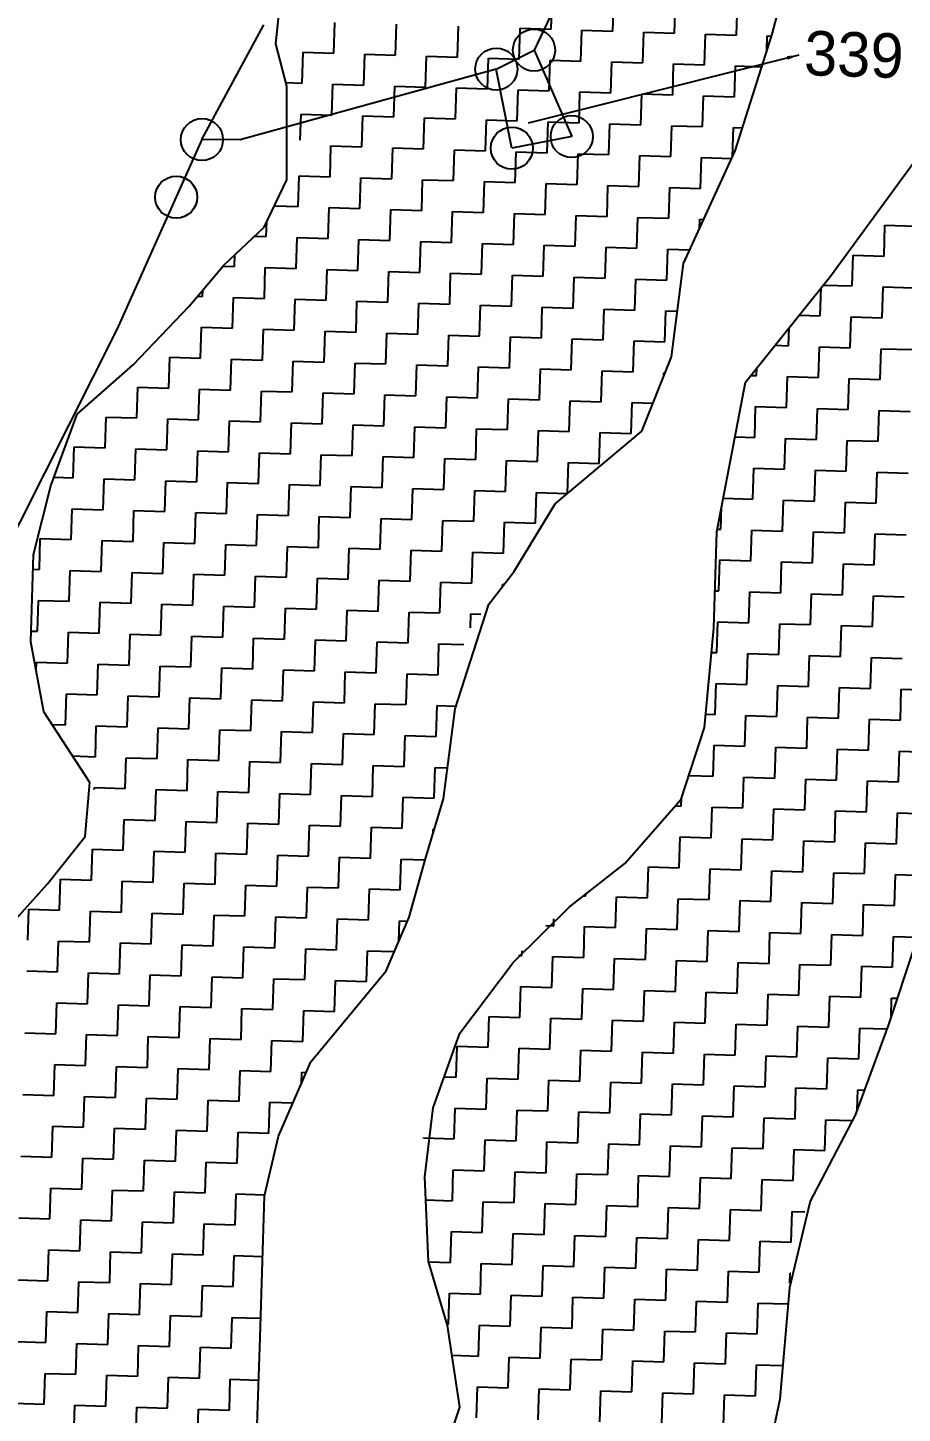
# Model space of a CAD drawing. Header units: metres. Extents: x 289133 to 292218, y 2093453 to 2100632.
# Drawn here: x 290253.3 to 290440.6, y 2095030.7 to 2095327.5 of the extents above; entities that cross this region are included whole.
import ezdxf
from ezdxf.enums import TextEntityAlignment as Align

# ---------------------------------------------------------------- set-up
doc = ezdxf.new("R2010")
doc.units = ezdxf.units.M
doc.header["$MEASUREMENT"] = 0
for name, color, linetype in [('POLY_HATCH', 12, 'Continuous'), ('POLY_PARCEL', 6, 'Continuous'), ('TEXT_PARCEL', 7, 'Continuous')]:
    doc.layers.add(name, color=color, linetype=linetype)
doc.styles.get("Standard").update_dxf_attribs({"font": 'simplex.shx'})
doc.styles.add('TEXT_MAP', font='', dxfattribs={"height": 1.8})
doc.styles.get('TEXT_MAP').set_extended_font_data('Kruti Dev 050')
doc.dimstyles.get("Standard").update_dxf_attribs({"dimtxt": 0.18, "dimasz": 0.18, "dimexe": 0.18, "dimexo": 0.0625, "dimgap": 0.09, "dimtad": 0, "dimtih": 1, "dimtoh": 1, "dimdec": 4, "dimzin": 0, "dimdsep": 46, "dimtxsty": 'Standard', "dimcen": 0.09, "dimadec": 0, "dimazin": 0, "dimtfac": 1, "dimtdec": 4, "dimtofl": 0, "dimtmove": 0, "dimatfit": 3, "dimfxl": 1, "dimtolj": 1, "dimtzin": 0, "dimarcsym": 0})

msp = doc.modelspace()

# ---------------------------------------------------------------- linework, layer by layer
for centre in [(290361.7, 2095322.68), (290353.63, 2095318.61), (290290.58, 2095303.51), (290356.95, 2095301.66), (290369.78, 2095304.15), (290285.07, 2095291.17)]:
    msp.add_circle(centre, 4.51)
at = {"layer": 'POLY_HATCH'}
for p, q in [((290412.69, 2095326.06), (290418.56, 2095348.48)), ((290306.43, 2095324.04), (290308.27, 2095341.42)), ((290308.73, 2095314.93), (290306.43, 2095324.04)), ((290404.8, 2095301.13), (290412.69, 2095326.06)), ((290308.75, 2095294.91), (290308.73, 2095314.93)), ((290425.17, 2095274.24), (290451.5, 2095310.23)), ((290393.7, 2095276.93), (290404.8, 2095301.13)), ((290303.9, 2095284.73), (290308.75, 2095294.91)), ((290295.25, 2095276.61), (290303.9, 2095284.73)), ((290287.87, 2095267.8), (290295.25, 2095276.61)), ((290391.14, 2095257), (290393.7, 2095276.93)), ((290407.01, 2095251.57), (290425.17, 2095274.24)), ((290275.84, 2095255.26), (290287.87, 2095267.8)), ((290384.82, 2095241.05), (290391.14, 2095257)), ((290263.88, 2095244.66), (290275.84, 2095255.26)), ((290400.84, 2095219.47), (290407.01, 2095251.57)), ((290258.23, 2095229.34), (290263.88, 2095244.66)), ((290378.19, 2095235.45), (290384.82, 2095241.05)), ((290366.24, 2095225.49), (290378.19, 2095235.45)), ((290254.54, 2095214.6), (290258.23, 2095229.34)), ((290357.39, 2095210.91), (290366.24, 2095225.49)), ((290400.19, 2095198.83), (290400.84, 2095219.47)), ((290253.95, 2095195.89), (290254.54, 2095214.6)), ((290352, 2095203.98), (290357.39, 2095210.91)), ((290344.84, 2095181.6), (290352, 2095203.98)), ((290398.23, 2095177.58), (290400.19, 2095198.83)), ((290256.71, 2095180.95), (290253.95, 2095195.89)), ((290342.29, 2095162.31), (290344.84, 2095181.6)), ((290266.57, 2095165.79), (290256.71, 2095180.95)), ((290393.22, 2095162.23), (290398.23, 2095177.58)), ((290265.56, 2095154.19), (290266.57, 2095165.79)), ((290338.56, 2095149.75), (290342.29, 2095162.31)), ((290381.16, 2095148.41), (290393.22, 2095162.23)), ((290257.49, 2095144.11), (290265.56, 2095154.19)), ((290334.93, 2095136.95), (290338.56, 2095149.75)), ((290369.24, 2095139.09), (290381.16, 2095148.41)), ((290243.43, 2095128.41), (290257.49, 2095144.11)), ((290330.05, 2095125.47), (290334.93, 2095136.95)), ((290357.23, 2095127.2), (290369.24, 2095139.09)), ((290443.27, 2095130.95), (290437.56, 2095113.7)), ((290313.93, 2095105.96), (290330.05, 2095125.47)), ((290345.78, 2095112.06), (290357.23, 2095127.2)), ((290437.56, 2095113.7), (290430.5, 2095094.54)), ((290340.11, 2095096.1), (290345.78, 2095112.06)), ((290306.97, 2095090.04), (290313.93, 2095105.96)), ((290338.35, 2095081.3), (290340.11, 2095096.1)), ((290430.5, 2095094.54), (290420.87, 2095076.12)), ((290303.98, 2095077.21), (290306.97, 2095090.04)), ((290339.07, 2095063.19), (290338.35, 2095081.3)), ((290303.03, 2095046.89), (290303.98, 2095077.21)), ((290420.87, 2095076.12), (290416.41, 2095057.53)), ((290343.16, 2095049.5), (290339.07, 2095063.19)), ((290416.41, 2095057.53), (290414.37, 2095033.7)), ((290345.84, 2095031.98), (290343.16, 2095049.5)), ((290302.44, 2095028.18), (290303.03, 2095046.89)), ((290414.37, 2095033.7), (290411.34, 2095019.59)), ((290340.86, 2095017.29), (290345.84, 2095031.98))]:
    msp.add_line(p, q, dxfattribs=at)
at = {"layer": 'POLY_HATCH', "linetype": 'Continuous'}
for p, q in [((290365.35, 2095327.16), (290365.56, 2095333.78)), ((290378.59, 2095326.75), (290378.79, 2095333.36)), ((290391.82, 2095326.33), (290392.02, 2095332.94)), ((290405.05, 2095325.91), (290405.25, 2095332.53)), ((290318.84, 2095322), (290319.05, 2095328.62)), ((290332.07, 2095321.59), (290332.28, 2095328.2)), ((290345.3, 2095321.17), (290345.51, 2095327.79)), ((290358.53, 2095320.75), (290358.74, 2095327.37)), ((290358.74, 2095327.37), (290365.35, 2095327.16)), ((290371.76, 2095320.34), (290371.97, 2095326.95)), ((290371.97, 2095326.95), (290378.59, 2095326.75)), ((290384.99, 2095319.92), (290385.2, 2095326.54)), ((290385.2, 2095326.54), (290391.82, 2095326.33)), ((290398.22, 2095319.51), (290398.43, 2095326.12)), ((290398.43, 2095326.12), (290405.05, 2095325.91)), ((290411.56, 2095322.49), (290411.66, 2095325.7)), ((290411.66, 2095325.7), (290412.57, 2095325.68)), ((290312.02, 2095315.6), (290312.23, 2095322.21)), ((290312.23, 2095322.21), (290318.84, 2095322)), ((290325.25, 2095315.18), (290325.46, 2095321.8)), ((290325.46, 2095321.8), (290332.07, 2095321.59)), ((290338.48, 2095314.76), (290338.69, 2095321.38)), ((290338.69, 2095321.38), (290345.3, 2095321.17)), ((290351.71, 2095314.35), (290351.92, 2095320.96)), ((290351.92, 2095320.96), (290358.53, 2095320.75)), ((290364.94, 2095313.93), (290365.15, 2095320.55)), ((290365.15, 2095320.55), (290371.76, 2095320.34)), ((290378.17, 2095313.52), (290378.38, 2095320.13)), ((290378.38, 2095320.13), (290384.99, 2095319.92)), ((290391.4, 2095313.1), (290391.61, 2095319.71)), ((290391.61, 2095319.71), (290398.22, 2095319.51)), ((290404.63, 2095312.68), (290404.84, 2095319.3)), ((290404.84, 2095319.3), (290410.49, 2095319.12)), ((290308.53, 2095315.71), (290312.02, 2095315.6)), ((290318.42, 2095308.77), (290318.63, 2095315.39)), ((290318.63, 2095315.39), (290325.25, 2095315.18)), ((290331.65, 2095308.36), (290331.86, 2095314.97)), ((290331.86, 2095314.97), (290338.48, 2095314.76)), ((290344.89, 2095307.94), (290345.09, 2095314.56)), ((290345.09, 2095314.56), (290351.71, 2095314.35)), ((290358.12, 2095307.52), (290358.32, 2095314.14)), ((290358.32, 2095314.14), (290364.94, 2095313.93)), ((290371.35, 2095307.11), (290371.55, 2095313.72)), ((290371.55, 2095313.72), (290378.17, 2095313.52)), ((290384.58, 2095306.69), (290384.78, 2095313.31)), ((290384.78, 2095313.31), (290391.4, 2095313.1)), ((290397.81, 2095306.28), (290398.01, 2095312.89)), ((290398.01, 2095312.89), (290404.63, 2095312.68)), ((290311.63, 2095303.41), (290311.81, 2095308.98)), ((290311.81, 2095308.98), (290318.42, 2095308.77)), ((290324.83, 2095301.95), (290325.04, 2095308.57)), ((290325.04, 2095308.57), (290331.65, 2095308.36)), ((290338.06, 2095301.53), (290338.27, 2095308.15)), ((290338.27, 2095308.15), (290344.89, 2095307.94)), ((290351.29, 2095301.12), (290351.5, 2095307.73)), ((290351.5, 2095307.73), (290358.12, 2095307.52)), ((290364.52, 2095300.7), (290364.73, 2095307.32)), ((290364.73, 2095307.32), (290371.35, 2095307.11)), ((290377.75, 2095300.28), (290377.96, 2095306.9)), ((290377.96, 2095306.9), (290384.58, 2095306.69)), ((290390.98, 2095299.87), (290391.19, 2095306.48)), ((290391.19, 2095306.48), (290397.81, 2095306.28)), ((290404.23, 2095299.87), (290404.42, 2095306.07)), ((290404.42, 2095306.07), (290406.34, 2095306.01)), ((290318.01, 2095295.54), (290318.22, 2095302.16)), ((290318.22, 2095302.16), (290324.83, 2095301.95)), ((290331.24, 2095295.13), (290331.45, 2095301.74)), ((290331.45, 2095301.74), (290338.06, 2095301.53)), ((290344.47, 2095294.71), (290344.68, 2095301.33)), ((290344.68, 2095301.33), (290351.29, 2095301.12)), ((290357.7, 2095294.29), (290357.91, 2095300.91)), ((290357.91, 2095300.91), (290364.52, 2095300.7)), ((290370.93, 2095293.88), (290371.14, 2095300.49)), ((290371.14, 2095300.49), (290377.75, 2095300.28)), ((290384.16, 2095293.46), (290384.37, 2095300.08)), ((290384.37, 2095300.08), (290390.98, 2095299.87)), ((290397.39, 2095293.05), (290397.6, 2095299.66)), ((290397.6, 2095299.66), (290404.04, 2095299.46)), ((290311.18, 2095289.14), (290311.39, 2095295.75)), ((290311.39, 2095295.75), (290318.01, 2095295.54)), ((290324.42, 2095288.72), (290324.62, 2095295.33)), ((290324.62, 2095295.33), (290331.24, 2095295.13)), ((290337.65, 2095288.3), (290337.85, 2095294.92)), ((290337.85, 2095294.92), (290344.47, 2095294.71)), ((290350.88, 2095287.89), (290351.08, 2095294.5)), ((290351.08, 2095294.5), (290357.7, 2095294.29)), ((290364.11, 2095287.47), (290364.31, 2095294.09)), ((290364.31, 2095294.09), (290370.93, 2095293.88)), ((290377.34, 2095287.05), (290377.54, 2095293.67)), ((290377.54, 2095293.67), (290384.16, 2095293.46)), ((290390.57, 2095286.64), (290390.77, 2095293.25)), ((290390.77, 2095293.25), (290397.39, 2095293.05)), ((290306.08, 2095289.3), (290311.18, 2095289.14)), ((290317.59, 2095282.31), (290317.8, 2095288.93)), ((290317.8, 2095288.93), (290324.42, 2095288.72)), ((290330.82, 2095281.9), (290331.03, 2095288.51)), ((290331.03, 2095288.51), (290337.65, 2095288.3)), ((290344.05, 2095281.48), (290344.26, 2095288.1)), ((290344.26, 2095288.1), (290350.88, 2095287.89)), ((290304.36, 2095282.73), (290304.46, 2095285.9)), ((290357.28, 2095281.06), (290357.49, 2095287.68)), ((290357.49, 2095287.68), (290364.11, 2095287.47)), ((290370.51, 2095280.65), (290370.72, 2095287.26)), ((290370.72, 2095287.26), (290377.34, 2095287.05)), ((290383.74, 2095280.23), (290383.95, 2095286.85)), ((290383.95, 2095286.85), (290390.57, 2095286.64)), ((290397.12, 2095284.38), (290397.18, 2095286.43)), ((290397.18, 2095286.43), (290398.05, 2095286.4)), ((290436.66, 2095278.57), (290436.87, 2095285.18)), ((290436.87, 2095285.18), (290443.49, 2095284.97)), ((290301.86, 2095282.81), (290304.36, 2095282.73)), ((290310.77, 2095275.91), (290310.98, 2095282.52)), ((290310.98, 2095282.52), (290317.59, 2095282.31)), ((290324, 2095275.49), (290324.21, 2095282.1)), ((290324.21, 2095282.1), (290330.82, 2095281.9)), ((290337.23, 2095275.07), (290337.44, 2095281.69)), ((290337.44, 2095281.69), (290344.05, 2095281.48)), ((290350.46, 2095274.66), (290350.67, 2095281.27)), ((290350.67, 2095281.27), (290357.28, 2095281.06)), ((290363.69, 2095274.24), (290363.9, 2095280.86)), ((290363.9, 2095280.86), (290370.51, 2095280.65)), ((290376.92, 2095273.82), (290377.13, 2095280.44)), ((290377.13, 2095280.44), (290383.74, 2095280.23)), ((290390.15, 2095273.41), (290390.36, 2095280.02)), ((290390.36, 2095280.02), (290395.05, 2095279.88)), ((290295.08, 2095276.4), (290297.54, 2095276.32)), ((290297.54, 2095276.32), (290297.62, 2095278.83)), ((290429.84, 2095272.16), (290430.05, 2095278.77)), ((290430.05, 2095278.77), (290436.66, 2095278.57)), ((290303.95, 2095269.5), (290304.15, 2095276.11)), ((290304.15, 2095276.11), (290310.77, 2095275.91)), ((290317.18, 2095269.08), (290317.38, 2095275.7)), ((290317.38, 2095275.7), (290324, 2095275.49)), ((290330.41, 2095268.67), (290330.61, 2095275.28)), ((290330.61, 2095275.28), (290337.23, 2095275.07)), ((290343.64, 2095268.25), (290343.84, 2095274.87)), ((290343.84, 2095274.87), (290350.46, 2095274.66)), ((290356.87, 2095267.83), (290357.07, 2095274.45)), ((290357.07, 2095274.45), (290363.69, 2095274.24)), ((290370.1, 2095267.42), (290370.31, 2095274.03)), ((290370.31, 2095274.03), (290376.92, 2095273.82)), ((290383.33, 2095267), (290383.54, 2095273.62)), ((290383.54, 2095273.62), (290390.15, 2095273.41)), ((290290.72, 2095269.91), (290290.76, 2095271.24)), ((290423.02, 2095265.75), (290423.21, 2095271.79)), ((290423.66, 2095272.35), (290429.84, 2095272.16)), ((290436.25, 2095265.34), (290436.46, 2095271.95)), ((290436.46, 2095271.95), (290443.07, 2095271.74)), ((290289.67, 2095269.95), (290290.72, 2095269.91)), ((290297.12, 2095263.09), (290297.33, 2095269.71)), ((290297.33, 2095269.71), (290303.95, 2095269.5)), ((290310.35, 2095262.68), (290310.56, 2095269.29)), ((290310.56, 2095269.29), (290317.18, 2095269.08)), ((290323.58, 2095262.26), (290323.79, 2095268.87)), ((290323.79, 2095268.87), (290330.41, 2095268.67)), ((290336.81, 2095261.84), (290337.02, 2095268.46)), ((290337.02, 2095268.46), (290343.64, 2095268.25)), ((290350.04, 2095261.43), (290350.25, 2095268.04)), ((290350.25, 2095268.04), (290356.87, 2095267.83)), ((290363.27, 2095261.01), (290363.48, 2095267.63)), ((290363.48, 2095267.63), (290370.1, 2095267.42)), ((290376.5, 2095260.59), (290376.71, 2095267.21)), ((290376.71, 2095267.21), (290383.33, 2095267)), ((290389.73, 2095260.18), (290389.94, 2095266.79)), ((290389.94, 2095266.79), (290392.39, 2095266.72)), ((290418.49, 2095265.89), (290423.02, 2095265.75)), ((290429.43, 2095258.93), (290429.63, 2095265.54)), ((290429.63, 2095265.54), (290436.25, 2095265.34)), ((290290.3, 2095256.68), (290290.51, 2095263.3)), ((290290.51, 2095263.3), (290297.12, 2095263.09)), ((290303.53, 2095256.27), (290303.74, 2095262.88)), ((290303.74, 2095262.88), (290310.35, 2095262.68)), ((290316.76, 2095255.85), (290316.97, 2095262.47)), ((290316.97, 2095262.47), (290323.58, 2095262.26)), ((290329.99, 2095255.44), (290330.2, 2095262.05)), ((290330.2, 2095262.05), (290336.81, 2095261.84)), ((290343.22, 2095255.02), (290343.43, 2095261.63)), ((290343.43, 2095261.63), (290350.04, 2095261.43)), ((290416.19, 2095259.35), (290416.32, 2095263.18)), ((290356.45, 2095254.6), (290356.66, 2095261.22)), ((290356.66, 2095261.22), (290363.27, 2095261.01)), ((290369.68, 2095254.19), (290369.89, 2095260.8)), ((290369.89, 2095260.8), (290376.5, 2095260.59)), ((290382.91, 2095253.77), (290383.12, 2095260.39)), ((290383.12, 2095260.39), (290389.73, 2095260.18)), ((290413.31, 2095259.44), (290416.19, 2095259.35)), ((290422.6, 2095252.52), (290422.81, 2095259.14)), ((290422.81, 2095259.14), (290429.43, 2095258.93)), ((290435.83, 2095252.11), (290436.04, 2095258.72)), ((290436.04, 2095258.72), (290442.66, 2095258.51)), ((290283.48, 2095250.28), (290283.68, 2095256.89)), ((290283.68, 2095256.89), (290290.3, 2095256.68)), ((290296.71, 2095249.86), (290296.91, 2095256.48)), ((290296.91, 2095256.48), (290303.53, 2095256.27)), ((290309.94, 2095249.45), (290310.14, 2095256.06)), ((290310.14, 2095256.06), (290316.76, 2095255.85)), ((290323.17, 2095249.03), (290323.37, 2095255.64)), ((290323.37, 2095255.64), (290329.99, 2095255.44)), ((290336.4, 2095248.61), (290336.6, 2095255.23)), ((290336.6, 2095255.23), (290343.22, 2095255.02)), ((290349.63, 2095248.2), (290349.84, 2095254.81)), ((290349.84, 2095254.81), (290356.45, 2095254.6)), ((290362.86, 2095247.78), (290363.07, 2095254.4)), ((290363.07, 2095254.4), (290369.68, 2095254.19)), ((290376.09, 2095247.36), (290376.3, 2095253.98)), ((290376.3, 2095253.98), (290382.91, 2095253.77)), ((290389.5, 2095252.87), (290389.53, 2095253.56)), ((290389.53, 2095253.56), (290389.78, 2095253.55)), ((290408.14, 2095252.98), (290409.37, 2095252.94)), ((290409.37, 2095252.94), (290409.42, 2095254.58)), ((290415.78, 2095246.11), (290415.99, 2095252.73)), ((290415.99, 2095252.73), (290422.6, 2095252.52)), ((290276.65, 2095243.87), (290276.86, 2095250.49)), ((290276.86, 2095250.49), (290283.48, 2095250.28)), ((290289.88, 2095243.45), (290290.09, 2095250.07)), ((290290.09, 2095250.07), (290296.71, 2095249.86)), ((290303.11, 2095243.04), (290303.32, 2095249.65)), ((290303.32, 2095249.65), (290309.94, 2095249.45)), ((290429.01, 2095245.7), (290429.22, 2095252.31)), ((290429.22, 2095252.31), (290435.83, 2095252.11)), ((290316.34, 2095242.62), (290316.55, 2095249.24)), ((290316.55, 2095249.24), (290323.17, 2095249.03)), ((290329.57, 2095242.21), (290329.78, 2095248.82)), ((290329.78, 2095248.82), (290336.4, 2095248.61)), ((290342.8, 2095241.79), (290343.01, 2095248.4)), ((290343.01, 2095248.4), (290349.63, 2095248.2)), ((290356.03, 2095241.37), (290356.24, 2095247.99)), ((290356.24, 2095247.99), (290362.86, 2095247.78)), ((290369.26, 2095240.96), (290369.47, 2095247.57)), ((290369.47, 2095247.57), (290376.09, 2095247.36)), ((290382.49, 2095240.54), (290382.7, 2095247.16)), ((290382.7, 2095247.16), (290387.18, 2095247.01)), ((290269.83, 2095237.46), (290270.04, 2095244.08)), ((290270.04, 2095244.08), (290276.65, 2095243.87)), ((290283.06, 2095237.05), (290283.27, 2095243.66)), ((290283.27, 2095243.66), (290289.88, 2095243.45)), ((290408.96, 2095239.71), (290409.16, 2095246.32)), ((290409.16, 2095246.32), (290415.78, 2095246.11)), ((290422.19, 2095239.29), (290422.39, 2095245.91)), ((290422.39, 2095245.91), (290429.01, 2095245.7)), ((290435.42, 2095238.88), (290435.62, 2095245.49)), ((290435.62, 2095245.49), (290442.24, 2095245.28)), ((290296.29, 2095236.63), (290296.5, 2095243.25)), ((290296.5, 2095243.25), (290303.11, 2095243.04)), ((290309.52, 2095236.21), (290309.73, 2095242.83)), ((290309.73, 2095242.83), (290316.34, 2095242.62)), ((290322.75, 2095235.8), (290322.96, 2095242.41)), ((290322.96, 2095242.41), (290329.57, 2095242.21)), ((290335.98, 2095235.38), (290336.19, 2095242)), ((290336.19, 2095242), (290342.8, 2095241.79)), ((290349.21, 2095234.97), (290349.42, 2095241.58)), ((290349.42, 2095241.58), (290356.03, 2095241.37)), ((290362.44, 2095234.55), (290362.65, 2095241.16)), ((290362.65, 2095241.16), (290369.26, 2095240.96)), ((290375.67, 2095234.13), (290375.88, 2095240.75)), ((290375.88, 2095240.75), (290382.49, 2095240.54)), ((290263.01, 2095231.06), (290263.21, 2095237.67)), ((290263.21, 2095237.67), (290269.83, 2095237.46)), ((290404.76, 2095239.84), (290408.96, 2095239.71)), ((290415.36, 2095232.88), (290415.57, 2095239.5)), ((290415.57, 2095239.5), (290422.19, 2095239.29)), ((290428.59, 2095232.47), (290428.8, 2095239.08)), ((290428.8, 2095239.08), (290435.42, 2095238.88)), ((290276.24, 2095230.64), (290276.44, 2095237.26)), ((290276.44, 2095237.26), (290283.06, 2095237.05)), ((290289.47, 2095230.22), (290289.67, 2095236.84)), ((290289.67, 2095236.84), (290296.29, 2095236.63)), ((290302.7, 2095229.81), (290302.9, 2095236.42)), ((290302.9, 2095236.42), (290309.52, 2095236.21)), ((290315.93, 2095229.39), (290316.14, 2095236.01)), ((290316.14, 2095236.01), (290322.75, 2095235.8)), ((290329.16, 2095228.98), (290329.37, 2095235.59)), ((290329.37, 2095235.59), (290335.98, 2095235.38)), ((290342.39, 2095228.56), (290342.6, 2095235.17)), ((290342.6, 2095235.17), (290349.21, 2095234.97)), ((290355.62, 2095228.14), (290355.83, 2095234.76)), ((290355.83, 2095234.76), (290362.44, 2095234.55)), ((290368.85, 2095227.73), (290369.06, 2095234.34)), ((290369.06, 2095234.34), (290375.67, 2095234.13)), ((290408.54, 2095226.48), (290408.75, 2095233.09)), ((290408.75, 2095233.09), (290415.36, 2095232.88)), ((290421.77, 2095226.06), (290421.98, 2095232.68)), ((290421.98, 2095232.68), (290428.59, 2095232.47)), ((290435, 2095225.65), (290435.21, 2095232.26)), ((290435.21, 2095232.26), (290441.82, 2095232.05)), ((290258.92, 2095231.19), (290263.01, 2095231.06)), ((290269.41, 2095224.23), (290269.62, 2095230.85)), ((290269.62, 2095230.85), (290276.24, 2095230.64)), ((290282.64, 2095223.82), (290282.85, 2095230.43)), ((290282.85, 2095230.43), (290289.47, 2095230.22)), ((290295.87, 2095223.4), (290296.08, 2095230.02)), ((290296.08, 2095230.02), (290302.7, 2095229.81)), ((290309.1, 2095222.98), (290309.31, 2095229.6)), ((290309.31, 2095229.6), (290315.93, 2095229.39)), ((290322.33, 2095222.57), (290322.54, 2095229.18)), ((290322.54, 2095229.18), (290329.16, 2095228.98)), ((290335.56, 2095222.15), (290335.77, 2095228.77)), ((290335.77, 2095228.77), (290342.39, 2095228.56)), ((290348.79, 2095221.74), (290349, 2095228.35)), ((290349, 2095228.35), (290355.62, 2095228.14)), ((290362.02, 2095221.32), (290362.23, 2095227.93)), ((290362.23, 2095227.93), (290368.85, 2095227.73)), ((290402.22, 2095226.68), (290408.54, 2095226.48)), ((290414.95, 2095219.65), (290415.15, 2095226.27)), ((290415.15, 2095226.27), (290421.77, 2095226.06)), ((290428.18, 2095219.24), (290428.38, 2095225.85)), ((290428.38, 2095225.85), (290435, 2095225.65)), ((290262.59, 2095217.83), (290262.8, 2095224.44)), ((290262.8, 2095224.44), (290269.41, 2095224.23)), ((290275.82, 2095217.41), (290276.03, 2095224.03)), ((290276.03, 2095224.03), (290282.64, 2095223.82)), ((290289.05, 2095216.99), (290289.26, 2095223.61)), ((290289.26, 2095223.61), (290295.87, 2095223.4)), ((290302.28, 2095216.58), (290302.49, 2095223.19)), ((290302.49, 2095223.19), (290309.1, 2095222.98)), ((290401.72, 2095220.07), (290401.87, 2095224.82)), ((290315.51, 2095216.16), (290315.72, 2095222.78)), ((290315.72, 2095222.78), (290322.33, 2095222.57)), ((290328.74, 2095215.74), (290328.95, 2095222.36)), ((290328.95, 2095222.36), (290335.56, 2095222.15)), ((290341.97, 2095215.33), (290342.18, 2095221.94)), ((290342.18, 2095221.94), (290348.79, 2095221.74)), ((290355.2, 2095214.91), (290355.41, 2095221.53)), ((290355.41, 2095221.53), (290362.02, 2095221.32)), ((290400.96, 2095220.09), (290401.72, 2095220.07)), ((290408.12, 2095213.25), (290408.33, 2095219.86)), ((290408.33, 2095219.86), (290414.95, 2095219.65)), ((290255.77, 2095211.42), (290255.97, 2095218.03)), ((290255.97, 2095218.03), (290262.59, 2095217.83)), ((290269, 2095211), (290269.2, 2095217.62)), ((290269.2, 2095217.62), (290275.82, 2095217.41)), ((290282.23, 2095210.59), (290282.43, 2095217.2)), ((290282.43, 2095217.2), (290289.05, 2095216.99)), ((290421.35, 2095212.83), (290421.56, 2095219.45)), ((290421.56, 2095219.45), (290428.18, 2095219.24)), ((290434.58, 2095212.41), (290434.79, 2095219.03)), ((290434.79, 2095219.03), (290441.41, 2095218.82)), ((290295.46, 2095210.17), (290295.67, 2095216.79)), ((290295.67, 2095216.79), (290302.28, 2095216.58)), ((290308.69, 2095209.75), (290308.9, 2095216.37)), ((290308.9, 2095216.37), (290315.51, 2095216.16)), ((290321.92, 2095209.34), (290322.13, 2095215.95)), ((290322.13, 2095215.95), (290328.74, 2095215.74)), ((290335.15, 2095208.92), (290335.36, 2095215.54)), ((290335.36, 2095215.54), (290341.97, 2095215.33)), ((290348.38, 2095208.51), (290348.59, 2095215.12)), ((290348.59, 2095215.12), (290355.2, 2095214.91)), ((290254.44, 2095211.46), (290255.77, 2095211.42)), ((290262.17, 2095204.6), (290262.38, 2095211.21)), ((290262.38, 2095211.21), (290269, 2095211)), ((290401.3, 2095206.84), (290401.51, 2095213.46)), ((290401.51, 2095213.46), (290408.12, 2095213.25)), ((290414.53, 2095206.42), (290414.74, 2095213.04)), ((290414.74, 2095213.04), (290421.35, 2095212.83)), ((290427.76, 2095206.01), (290427.97, 2095212.62)), ((290427.97, 2095212.62), (290434.58, 2095212.41)), ((290275.4, 2095204.18), (290275.61, 2095210.79)), ((290275.61, 2095210.79), (290282.23, 2095210.59)), ((290288.63, 2095203.76), (290288.84, 2095210.38)), ((290288.84, 2095210.38), (290295.46, 2095210.17)), ((290301.86, 2095203.35), (290302.07, 2095209.96)), ((290302.07, 2095209.96), (290308.69, 2095209.75)), ((290315.09, 2095202.93), (290315.3, 2095209.55)), ((290315.3, 2095209.55), (290321.92, 2095209.34)), ((290328.32, 2095202.51), (290328.53, 2095209.13)), ((290328.53, 2095209.13), (290335.15, 2095208.92)), ((290341.56, 2095202.1), (290341.76, 2095208.71)), ((290341.76, 2095208.71), (290348.38, 2095208.51)), ((290354.98, 2095207.81), (290354.99, 2095208.3)), ((290354.99, 2095208.3), (290355.35, 2095208.29)), ((290400.44, 2095206.87), (290401.3, 2095206.84)), ((290407.71, 2095200.02), (290407.91, 2095206.63)), ((290407.91, 2095206.63), (290414.53, 2095206.42)), ((290420.94, 2095199.6), (290421.14, 2095206.22)), ((290421.14, 2095206.22), (290427.76, 2095206.01)), ((290434.17, 2095199.18), (290434.38, 2095205.8)), ((290434.38, 2095205.8), (290440.99, 2095205.59)), ((290255.35, 2095198.19), (290255.56, 2095204.8)), ((290255.56, 2095204.8), (290262.17, 2095204.6)), ((290268.58, 2095197.77), (290268.79, 2095204.39)), ((290268.79, 2095204.39), (290275.4, 2095204.18)), ((290281.81, 2095197.36), (290282.02, 2095203.97)), ((290282.02, 2095203.97), (290288.63, 2095203.76)), ((290295.04, 2095196.94), (290295.25, 2095203.56)), ((290295.25, 2095203.56), (290301.86, 2095203.35)), ((290308.27, 2095196.52), (290308.48, 2095203.14)), ((290308.48, 2095203.14), (290315.09, 2095202.93)), ((290321.5, 2095196.11), (290321.71, 2095202.72)), ((290321.71, 2095202.72), (290328.32, 2095202.51)), ((290334.73, 2095195.69), (290334.94, 2095202.31)), ((290334.94, 2095202.31), (290341.56, 2095202.1)), ((290348.08, 2095198.93), (290348.17, 2095201.89)), ((290348.17, 2095201.89), (290350.33, 2095201.82)), ((290400.88, 2095193.61), (290401.09, 2095200.23)), ((290401.09, 2095200.23), (290407.71, 2095200.02)), ((290414.11, 2095193.19), (290414.32, 2095199.81)), ((290414.32, 2095199.81), (290420.94, 2095199.6)), ((290427.34, 2095192.78), (290427.55, 2095199.39)), ((290427.55, 2095199.39), (290434.17, 2095199.18)), ((290254.02, 2095198.23), (290255.35, 2095198.19)), ((290261.76, 2095191.37), (290261.97, 2095197.98)), ((290261.97, 2095197.98), (290268.58, 2095197.77)), ((290274.99, 2095190.95), (290275.2, 2095197.56)), ((290275.2, 2095197.56), (290281.81, 2095197.36)), ((290288.22, 2095190.53), (290288.43, 2095197.15)), ((290288.43, 2095197.15), (290295.04, 2095196.94)), ((290301.45, 2095190.12), (290301.66, 2095196.73)), ((290301.66, 2095196.73), (290308.27, 2095196.52)), ((290314.68, 2095189.7), (290314.89, 2095196.32)), ((290314.89, 2095196.32), (290321.5, 2095196.11)), ((290327.91, 2095189.28), (290328.12, 2095195.9)), ((290328.12, 2095195.9), (290334.73, 2095195.69)), ((290341.14, 2095188.87), (290341.35, 2095195.48)), ((290341.35, 2095195.48), (290346.65, 2095195.32)), ((290399.71, 2095193.65), (290400.88, 2095193.61)), ((290407.29, 2095186.79), (290407.5, 2095193.4)), ((290407.5, 2095193.4), (290414.11, 2095193.19)), ((290255.08, 2095189.75), (290255.14, 2095191.57)), ((290255.14, 2095191.57), (290261.76, 2095191.37)), ((290268.16, 2095184.54), (290268.37, 2095191.16)), ((290268.37, 2095191.16), (290274.99, 2095190.95)), ((290281.39, 2095184.13), (290281.6, 2095190.74)), ((290281.6, 2095190.74), (290288.22, 2095190.53)), ((290294.62, 2095183.71), (290294.83, 2095190.32)), ((290294.83, 2095190.32), (290301.45, 2095190.12)), ((290420.52, 2095186.37), (290420.73, 2095192.99)), ((290420.73, 2095192.99), (290427.34, 2095192.78)), ((290433.75, 2095185.95), (290433.96, 2095192.57)), ((290433.96, 2095192.57), (290440.57, 2095192.36)), ((290307.85, 2095183.29), (290308.06, 2095189.91)), ((290308.06, 2095189.91), (290314.68, 2095189.7)), ((290321.09, 2095182.88), (290321.29, 2095189.49)), ((290321.29, 2095189.49), (290327.91, 2095189.28)), ((290334.32, 2095182.46), (290334.52, 2095189.08)), ((290334.52, 2095189.08), (290341.14, 2095188.87)), ((290261.34, 2095178.14), (290261.55, 2095184.75)), ((290261.55, 2095184.75), (290268.16, 2095184.54)), ((290274.57, 2095177.72), (290274.78, 2095184.33)), ((290274.78, 2095184.33), (290281.39, 2095184.13)), ((290400.47, 2095180.38), (290400.68, 2095186.99)), ((290400.68, 2095186.99), (290407.29, 2095186.79)), ((290413.7, 2095179.96), (290413.91, 2095186.58)), ((290413.91, 2095186.58), (290420.52, 2095186.37)), ((290426.93, 2095179.55), (290427.14, 2095186.16)), ((290427.14, 2095186.16), (290433.75, 2095185.95)), ((290440.16, 2095179.13), (290440.37, 2095185.75)), ((290440.37, 2095185.75), (290446.98, 2095185.54)), ((290287.8, 2095177.3), (290288.01, 2095183.92)), ((290288.01, 2095183.92), (290294.62, 2095183.71)), ((290301.03, 2095176.89), (290301.24, 2095183.5)), ((290301.24, 2095183.5), (290307.85, 2095183.29)), ((290314.26, 2095176.47), (290314.47, 2095183.09)), ((290314.47, 2095183.09), (290321.09, 2095182.88)), ((290327.49, 2095176.05), (290327.7, 2095182.67)), ((290327.7, 2095182.67), (290334.32, 2095182.46)), ((290340.72, 2095175.64), (290340.93, 2095182.25)), ((290340.93, 2095182.25), (290344.91, 2095182.13)), ((290398.49, 2095180.44), (290400.47, 2095180.38)), ((290406.87, 2095173.56), (290407.08, 2095180.17)), ((290407.08, 2095180.17), (290413.7, 2095179.96)), ((290420.1, 2095173.14), (290420.31, 2095179.76)), ((290420.31, 2095179.76), (290426.93, 2095179.55)), ((290433.33, 2095172.72), (290433.54, 2095179.34)), ((290433.54, 2095179.34), (290440.16, 2095179.13)), ((290258.48, 2095178.23), (290261.34, 2095178.14)), ((290267.75, 2095171.31), (290267.96, 2095177.93)), ((290267.96, 2095177.93), (290274.57, 2095177.72)), ((290280.98, 2095170.9), (290281.19, 2095177.51)), ((290281.19, 2095177.51), (290287.8, 2095177.3)), ((290294.21, 2095170.48), (290294.42, 2095177.09)), ((290294.42, 2095177.09), (290301.03, 2095176.89)), ((290307.44, 2095170.06), (290307.65, 2095176.68)), ((290307.65, 2095176.68), (290314.26, 2095176.47)), ((290320.67, 2095169.65), (290320.88, 2095176.26)), ((290320.88, 2095176.26), (290327.49, 2095176.05)), ((290333.9, 2095169.23), (290334.11, 2095175.85)), ((290334.11, 2095175.85), (290340.72, 2095175.64)), ((290400.05, 2095167.15), (290400.26, 2095173.76)), ((290400.26, 2095173.76), (290406.87, 2095173.56)), ((290413.28, 2095166.73), (290413.49, 2095173.35)), ((290413.49, 2095173.35), (290420.1, 2095173.14)), ((290426.51, 2095166.32), (290426.72, 2095172.93)), ((290426.72, 2095172.93), (290433.33, 2095172.72)), ((290439.74, 2095165.9), (290439.95, 2095172.52)), ((290439.95, 2095172.52), (290446.56, 2095172.31)), ((290262.88, 2095171.47), (290267.75, 2095171.31)), ((290274.15, 2095164.49), (290274.36, 2095171.1)), ((290274.36, 2095171.1), (290280.98, 2095170.9)), ((290287.39, 2095164.07), (290287.59, 2095170.69)), ((290287.59, 2095170.69), (290294.21, 2095170.48)), ((290300.62, 2095163.66), (290300.82, 2095170.27)), ((290300.82, 2095170.27), (290307.44, 2095170.06)), ((290313.85, 2095163.24), (290314.05, 2095169.86)), ((290314.05, 2095169.86), (290320.67, 2095169.65)), ((290327.08, 2095162.82), (290327.28, 2095169.44)), ((290327.28, 2095169.44), (290333.9, 2095169.23)), ((290340.31, 2095162.41), (290340.51, 2095169.02)), ((290340.51, 2095169.02), (290343.17, 2095168.94)), ((290394.88, 2095167.31), (290400.05, 2095167.15)), ((290406.46, 2095160.33), (290406.67, 2095166.94)), ((290406.67, 2095166.94), (290413.28, 2095166.73)), ((290419.69, 2095159.91), (290419.9, 2095166.53)), ((290419.9, 2095166.53), (290426.51, 2095166.32)), ((290267.53, 2095164.31), (290267.54, 2095164.7)), ((290267.54, 2095164.7), (290274.15, 2095164.49)), ((290280.56, 2095157.67), (290280.77, 2095164.28)), ((290280.77, 2095164.28), (290287.39, 2095164.07)), ((290293.79, 2095157.25), (290294, 2095163.86)), ((290294, 2095163.86), (290300.62, 2095163.66)), ((290307.02, 2095156.83), (290307.23, 2095163.45)), ((290307.23, 2095163.45), (290313.85, 2095163.24)), ((290432.92, 2095159.49), (290433.13, 2095166.11)), ((290433.13, 2095166.11), (290439.74, 2095165.9)), ((290320.25, 2095156.42), (290320.46, 2095163.03)), ((290320.46, 2095163.03), (290327.08, 2095162.82)), ((290333.48, 2095156), (290333.69, 2095162.62)), ((290333.69, 2095162.62), (290340.31, 2095162.41)), ((290391.95, 2095160.78), (290393.23, 2095160.74)), ((290393.23, 2095160.74), (290393.28, 2095162.42)), ((290399.63, 2095153.92), (290399.84, 2095160.53)), ((290399.84, 2095160.53), (290406.46, 2095160.33)), ((290273.74, 2095151.26), (290273.95, 2095157.87)), ((290273.95, 2095157.87), (290280.56, 2095157.67)), ((290412.86, 2095153.5), (290413.07, 2095160.12)), ((290413.07, 2095160.12), (290419.69, 2095159.91)), ((290426.1, 2095153.09), (290426.3, 2095159.7)), ((290426.3, 2095159.7), (290432.92, 2095159.49)), ((290439.33, 2095152.67), (290439.53, 2095159.29)), ((290439.53, 2095159.29), (290446.15, 2095159.08)), ((290286.97, 2095150.84), (290287.18, 2095157.46)), ((290287.18, 2095157.46), (290293.79, 2095157.25)), ((290300.2, 2095150.43), (290300.41, 2095157.04)), ((290300.41, 2095157.04), (290307.02, 2095156.83)), ((290313.43, 2095150.01), (290313.64, 2095156.62)), ((290313.64, 2095156.62), (290320.25, 2095156.42)), ((290326.66, 2095149.59), (290326.87, 2095156.21)), ((290326.87, 2095156.21), (290333.48, 2095156)), ((290340.08, 2095155.08), (290340.1, 2095155.79)), ((290340.1, 2095155.79), (290340.28, 2095155.79)), ((290386.33, 2095154.34), (290386.4, 2095154.34)), ((290386.4, 2095154.34), (290386.41, 2095154.42)), ((290392.81, 2095147.51), (290393.02, 2095154.13)), ((290393.02, 2095154.13), (290399.63, 2095153.92)), ((290406.04, 2095147.1), (290406.25, 2095153.71)), ((290406.25, 2095153.71), (290412.86, 2095153.5)), ((290419.27, 2095146.68), (290419.48, 2095153.29)), ((290419.48, 2095153.29), (290426.1, 2095153.09)), ((290432.5, 2095146.26), (290432.71, 2095152.88)), ((290432.71, 2095152.88), (290439.33, 2095152.67)), ((290266.92, 2095144.85), (290267.12, 2095151.47)), ((290267.12, 2095151.47), (290273.74, 2095151.26)), ((290280.15, 2095144.44), (290280.35, 2095151.05)), ((290280.35, 2095151.05), (290286.97, 2095150.84)), ((290293.38, 2095144.02), (290293.58, 2095150.63)), ((290293.58, 2095150.63), (290300.2, 2095150.43)), ((290306.61, 2095143.6), (290306.81, 2095150.22)), ((290306.81, 2095150.22), (290313.43, 2095150.01)), ((290319.84, 2095143.19), (290320.04, 2095149.8)), ((290320.04, 2095149.8), (290326.66, 2095149.59)), ((290333.07, 2095142.77), (290333.27, 2095149.39)), ((290333.27, 2095149.39), (290338.41, 2095149.22)), ((290385.99, 2095141.11), (290386.2, 2095147.72)), ((290386.2, 2095147.72), (290392.81, 2095147.51)), ((290399.22, 2095140.69), (290399.43, 2095147.3)), ((290399.43, 2095147.3), (290406.04, 2095147.1)), ((290412.45, 2095140.27), (290412.66, 2095146.89)), ((290412.66, 2095146.89), (290419.27, 2095146.68)), ((290425.68, 2095139.86), (290425.89, 2095146.47)), ((290425.89, 2095146.47), (290432.5, 2095146.26)), ((290438.91, 2095139.44), (290439.12, 2095146.06)), ((290439.12, 2095146.06), (290445.73, 2095145.85)), ((290260.09, 2095138.44), (290260.3, 2095145.06)), ((290260.3, 2095145.06), (290266.92, 2095144.85)), ((290273.32, 2095138.03), (290273.53, 2095144.64)), ((290273.53, 2095144.64), (290280.15, 2095144.44)), ((290286.55, 2095137.61), (290286.76, 2095144.23)), ((290286.76, 2095144.23), (290293.38, 2095144.02)), ((290299.78, 2095137.2), (290299.99, 2095143.81)), ((290299.99, 2095143.81), (290306.61, 2095143.6)), ((290313.01, 2095136.78), (290313.22, 2095143.39)), ((290313.22, 2095143.39), (290319.84, 2095143.19)), ((290326.24, 2095136.36), (290326.45, 2095142.98)), ((290326.45, 2095142.98), (290333.07, 2095142.77)), ((290372.36, 2095141.53), (290372.76, 2095141.52)), ((290372.76, 2095141.52), (290372.77, 2095141.85)), ((290379.16, 2095134.7), (290379.37, 2095141.31)), ((290379.37, 2095141.31), (290385.99, 2095141.11)), ((290392.39, 2095134.28), (290392.6, 2095140.9)), ((290392.6, 2095140.9), (290399.22, 2095140.69)), ((290405.63, 2095133.87), (290405.83, 2095140.48)), ((290405.83, 2095140.48), (290412.45, 2095140.27)), ((290418.86, 2095133.45), (290419.06, 2095140.06)), ((290419.06, 2095140.06), (290425.68, 2095139.86)), ((290253.27, 2095132.04), (290253.48, 2095138.65)), ((290253.48, 2095138.65), (290260.09, 2095138.44)), ((290266.5, 2095131.62), (290266.71, 2095138.24)), ((290266.71, 2095138.24), (290273.32, 2095138.03)), ((290279.73, 2095131.2), (290279.94, 2095137.82)), ((290279.94, 2095137.82), (290286.55, 2095137.61)), ((290292.96, 2095130.79), (290293.17, 2095137.4)), ((290293.17, 2095137.4), (290299.78, 2095137.2)), ((290306.19, 2095130.37), (290306.4, 2095136.99)), ((290306.4, 2095136.99), (290313.01, 2095136.78)), ((290432.09, 2095133.03), (290432.29, 2095139.65)), ((290432.29, 2095139.65), (290438.91, 2095139.44)), ((290319.42, 2095129.96), (290319.63, 2095136.57)), ((290319.63, 2095136.57), (290326.24, 2095136.36)), ((290332.72, 2095131.75), (290332.86, 2095136.15)), ((290332.86, 2095136.15), (290334.57, 2095136.1)), ((290364.21, 2095135.17), (290365.93, 2095135.11)), ((290365.93, 2095135.11), (290365.98, 2095136.55)), ((290372.34, 2095128.29), (290372.55, 2095134.91)), ((290372.55, 2095134.91), (290379.16, 2095134.7)), ((290385.57, 2095127.87), (290385.78, 2095134.49)), ((290385.78, 2095134.49), (290392.39, 2095134.28)), ((290398.8, 2095127.46), (290399.01, 2095134.07)), ((290399.01, 2095134.07), (290405.63, 2095133.87)), ((290259.68, 2095125.21), (290259.88, 2095131.83)), ((290259.88, 2095131.83), (290266.5, 2095131.62)), ((290272.91, 2095124.8), (290273.11, 2095131.41)), ((290273.11, 2095131.41), (290279.73, 2095131.2)), ((290286.14, 2095124.38), (290286.34, 2095131)), ((290286.34, 2095131), (290292.96, 2095130.79)), ((290412.03, 2095127.04), (290412.24, 2095133.66)), ((290412.24, 2095133.66), (290418.86, 2095133.45)), ((290425.26, 2095126.63), (290425.47, 2095133.24)), ((290425.47, 2095133.24), (290432.09, 2095133.03)), ((290438.49, 2095126.21), (290438.7, 2095132.82)), ((290438.7, 2095132.82), (290443.76, 2095132.67)), ((290299.37, 2095123.97), (290299.57, 2095130.58)), ((290299.57, 2095130.58), (290306.19, 2095130.37)), ((290312.6, 2095123.55), (290312.8, 2095130.16)), ((290312.8, 2095130.16), (290319.42, 2095129.96)), ((290325.83, 2095123.13), (290326.04, 2095129.75)), ((290326.04, 2095129.75), (290331.79, 2095129.57)), ((290358.39, 2095128.73), (290359.11, 2095128.71)), ((290359.11, 2095128.71), (290359.14, 2095129.72)), ((290365.52, 2095121.88), (290365.73, 2095128.5)), ((290365.73, 2095128.5), (290372.34, 2095128.29)), ((290378.75, 2095121.47), (290378.96, 2095128.08)), ((290378.96, 2095128.08), (290385.57, 2095127.87)), ((290253.06, 2095125.42), (290259.68, 2095125.21)), ((290266.08, 2095118.39), (290266.29, 2095125.01)), ((290266.29, 2095125.01), (290272.91, 2095124.8)), ((290391.98, 2095121.05), (290392.19, 2095127.67)), ((290392.19, 2095127.67), (290398.8, 2095127.46)), ((290405.21, 2095120.64), (290405.42, 2095127.25)), ((290405.42, 2095127.25), (290412.03, 2095127.04)), ((290418.44, 2095120.22), (290418.65, 2095126.83)), ((290418.65, 2095126.83), (290425.26, 2095126.63)), ((290431.67, 2095119.8), (290431.88, 2095126.42)), ((290431.88, 2095126.42), (290438.49, 2095126.21)), ((290279.31, 2095117.97), (290279.52, 2095124.59)), ((290279.52, 2095124.59), (290286.14, 2095124.38)), ((290292.54, 2095117.56), (290292.75, 2095124.17)), ((290292.75, 2095124.17), (290299.37, 2095123.97)), ((290305.77, 2095117.14), (290305.98, 2095123.76)), ((290305.98, 2095123.76), (290312.6, 2095123.55)), ((290319, 2095116.73), (290319.21, 2095123.34)), ((290319.21, 2095123.34), (290325.83, 2095123.13)), ((290358.69, 2095115.48), (290358.9, 2095122.09)), ((290358.9, 2095122.09), (290365.52, 2095121.88)), ((290371.93, 2095115.06), (290372.13, 2095121.68)), ((290372.13, 2095121.68), (290378.75, 2095121.47)), ((290385.16, 2095114.64), (290385.36, 2095121.26)), ((290385.36, 2095121.26), (290391.98, 2095121.05)), ((290398.39, 2095114.23), (290398.59, 2095120.84)), ((290398.59, 2095120.84), (290405.21, 2095120.64)), ((290411.62, 2095113.81), (290411.82, 2095120.43)), ((290411.82, 2095120.43), (290418.44, 2095120.22)), ((290424.85, 2095113.4), (290425.05, 2095120.01)), ((290425.05, 2095120.01), (290431.67, 2095119.8)), ((290438.16, 2095115.5), (290438.28, 2095119.59)), ((290438.28, 2095119.59), (290439.5, 2095119.56)), ((290259.26, 2095111.98), (290259.47, 2095118.6)), ((290259.47, 2095118.6), (290266.08, 2095118.39)), ((290272.49, 2095111.57), (290272.7, 2095118.18)), ((290272.7, 2095118.18), (290279.31, 2095117.97)), ((290285.72, 2095111.15), (290285.93, 2095117.77)), ((290285.93, 2095117.77), (290292.54, 2095117.56)), ((290298.95, 2095110.74), (290299.16, 2095117.35)), ((290299.16, 2095117.35), (290305.77, 2095117.14)), ((290312.18, 2095110.32), (290312.39, 2095116.93)), ((290312.39, 2095116.93), (290319, 2095116.73)), ((290351.87, 2095109.07), (290352.08, 2095115.69)), ((290352.08, 2095115.69), (290358.69, 2095115.48)), ((290365.1, 2095108.65), (290365.31, 2095115.27)), ((290365.31, 2095115.27), (290371.93, 2095115.06)), ((290378.33, 2095108.24), (290378.54, 2095114.85)), ((290378.54, 2095114.85), (290385.16, 2095114.64)), ((290391.56, 2095107.82), (290391.77, 2095114.44)), ((290391.77, 2095114.44), (290398.39, 2095114.23)), ((290404.79, 2095107.4), (290405, 2095114.02)), ((290405, 2095114.02), (290411.62, 2095113.81)), ((290418.02, 2095106.99), (290418.23, 2095113.6)), ((290418.23, 2095113.6), (290424.85, 2095113.4)), ((290431.25, 2095106.57), (290431.46, 2095113.19)), ((290431.46, 2095113.19), (290437.3, 2095113)), ((290252.64, 2095112.19), (290259.26, 2095111.98)), ((290265.67, 2095105.16), (290265.87, 2095111.78)), ((290265.87, 2095111.78), (290272.49, 2095111.57)), ((290278.9, 2095104.74), (290279.1, 2095111.36)), ((290279.1, 2095111.36), (290285.72, 2095111.15)), ((290292.13, 2095104.33), (290292.34, 2095110.94)), ((290292.34, 2095110.94), (290298.95, 2095110.74)), ((290305.36, 2095103.91), (290305.57, 2095110.53)), ((290305.57, 2095110.53), (290312.18, 2095110.32)), ((290345.05, 2095102.66), (290345.26, 2095109.28)), ((290345.26, 2095109.28), (290351.87, 2095109.07)), ((290358.28, 2095102.25), (290358.49, 2095108.86)), ((290358.49, 2095108.86), (290365.1, 2095108.65)), ((290371.51, 2095101.83), (290371.72, 2095108.45)), ((290371.72, 2095108.45), (290378.33, 2095108.24)), ((290384.74, 2095101.41), (290384.95, 2095108.03)), ((290384.95, 2095108.03), (290391.56, 2095107.82)), ((290397.97, 2095101), (290398.18, 2095107.61)), ((290398.18, 2095107.61), (290404.79, 2095107.4)), ((290411.2, 2095100.58), (290411.41, 2095107.2)), ((290411.41, 2095107.2), (290418.02, 2095106.99)), ((290258.84, 2095098.75), (290259.05, 2095105.37)), ((290259.05, 2095105.37), (290265.67, 2095105.16)), ((290272.07, 2095098.34), (290272.28, 2095104.95)), ((290272.28, 2095104.95), (290278.9, 2095104.74)), ((290285.3, 2095097.92), (290285.51, 2095104.54)), ((290285.51, 2095104.54), (290292.13, 2095104.33)), ((290298.53, 2095097.5), (290298.74, 2095104.12)), ((290298.74, 2095104.12), (290305.36, 2095103.91)), ((290424.43, 2095100.17), (290424.64, 2095106.78)), ((290424.64, 2095106.78), (290431.25, 2095106.57)), ((290311.9, 2095101.31), (290311.97, 2095103.7)), ((290311.97, 2095103.7), (290312.93, 2095103.67)), ((290342.47, 2095102.74), (290345.05, 2095102.66)), ((290351.46, 2095095.84), (290351.66, 2095102.45)), ((290351.66, 2095102.45), (290358.28, 2095102.25)), ((290364.69, 2095095.42), (290364.89, 2095102.04)), ((290364.89, 2095102.04), (290371.51, 2095101.83)), ((290377.92, 2095095.01), (290378.12, 2095101.62)), ((290378.12, 2095101.62), (290384.74, 2095101.41)), ((290391.15, 2095094.59), (290391.35, 2095101.21)), ((290391.35, 2095101.21), (290397.97, 2095101)), ((290252.23, 2095098.96), (290258.84, 2095098.75)), ((290265.25, 2095091.93), (290265.46, 2095098.55)), ((290265.46, 2095098.55), (290272.07, 2095098.34)), ((290404.38, 2095094.17), (290404.58, 2095100.79)), ((290404.58, 2095100.79), (290411.2, 2095100.58)), ((290417.61, 2095093.76), (290417.81, 2095100.37)), ((290417.81, 2095100.37), (290424.43, 2095100.17)), ((290430.91, 2095095.66), (290431.05, 2095099.96)), ((290431.05, 2095099.96), (290432.48, 2095099.91)), ((290278.48, 2095091.51), (290278.69, 2095098.13)), ((290278.69, 2095098.13), (290285.3, 2095097.92)), ((290291.71, 2095091.1), (290291.92, 2095097.71)), ((290291.92, 2095097.71), (290298.53, 2095097.5)), ((290304.94, 2095090.68), (290305.15, 2095097.3)), ((290305.15, 2095097.3), (290310.07, 2095097.14)), ((290344.63, 2095089.43), (290344.84, 2095096.05)), ((290344.84, 2095096.05), (290351.46, 2095095.84)), ((290357.86, 2095089.02), (290358.07, 2095095.63)), ((290358.07, 2095095.63), (290364.69, 2095095.42)), ((290371.09, 2095088.6), (290371.3, 2095095.22)), ((290371.3, 2095095.22), (290377.92, 2095095.01)), ((290384.32, 2095088.18), (290384.53, 2095094.8)), ((290384.53, 2095094.8), (290391.15, 2095094.59)), ((290397.55, 2095087.77), (290397.76, 2095094.38)), ((290397.76, 2095094.38), (290404.38, 2095094.17)), ((290410.78, 2095087.35), (290410.99, 2095093.97)), ((290410.99, 2095093.97), (290417.61, 2095093.76)), ((290424.01, 2095086.94), (290424.22, 2095093.55)), ((290424.22, 2095093.55), (290429.88, 2095093.37)), ((290258.43, 2095085.52), (290258.63, 2095092.14)), ((290258.63, 2095092.14), (290265.25, 2095091.93)), ((290271.66, 2095085.11), (290271.87, 2095091.72)), ((290271.87, 2095091.72), (290278.48, 2095091.51)), ((290284.89, 2095084.69), (290285.1, 2095091.31)), ((290285.1, 2095091.31), (290291.71, 2095091.1)), ((290298.12, 2095084.27), (290298.33, 2095090.89)), ((290298.33, 2095090.89), (290304.94, 2095090.68)), ((290338.02, 2095089.64), (290344.63, 2095089.43)), ((290338.02, 2095089.61), (290338.02, 2095089.64)), ((290351.04, 2095082.61), (290351.25, 2095089.22)), ((290351.25, 2095089.22), (290357.86, 2095089.02)), ((290364.27, 2095082.19), (290364.48, 2095088.81)), ((290364.48, 2095088.81), (290371.09, 2095088.6)), ((290377.5, 2095081.78), (290377.71, 2095088.39)), ((290377.71, 2095088.39), (290384.32, 2095088.18)), ((290390.73, 2095081.36), (290390.94, 2095087.98)), ((290390.94, 2095087.98), (290397.55, 2095087.77)), ((290403.96, 2095080.94), (290404.17, 2095087.56)), ((290404.17, 2095087.56), (290410.78, 2095087.35)), ((290417.19, 2095080.53), (290417.4, 2095087.14)), ((290417.4, 2095087.14), (290424.01, 2095086.94)), ((290251.81, 2095085.73), (290258.43, 2095085.52)), ((290264.83, 2095078.7), (290265.04, 2095085.32)), ((290265.04, 2095085.32), (290271.66, 2095085.11)), ((290278.06, 2095078.28), (290278.27, 2095084.9)), ((290278.27, 2095084.9), (290284.89, 2095084.69)), ((290291.29, 2095077.87), (290291.5, 2095084.48)), ((290291.5, 2095084.48), (290298.12, 2095084.27)), ((290344.22, 2095076.2), (290344.42, 2095082.82)), ((290344.42, 2095082.82), (290351.04, 2095082.61)), ((290357.45, 2095075.79), (290357.65, 2095082.4)), ((290357.65, 2095082.4), (290364.27, 2095082.19)), ((290370.68, 2095075.37), (290370.88, 2095081.98)), ((290370.88, 2095081.98), (290377.5, 2095081.78)), ((290383.91, 2095074.95), (290384.11, 2095081.57)), ((290384.11, 2095081.57), (290390.73, 2095081.36)), ((290397.14, 2095074.54), (290397.35, 2095081.15)), ((290397.35, 2095081.15), (290403.96, 2095080.94)), ((290410.37, 2095074.12), (290410.58, 2095080.74)), ((290410.58, 2095080.74), (290417.19, 2095080.53)), ((290258.01, 2095072.29), (290258.22, 2095078.91)), ((290258.22, 2095078.91), (290264.83, 2095078.7)), ((290271.24, 2095071.88), (290271.45, 2095078.49)), ((290271.45, 2095078.49), (290278.06, 2095078.28)), ((290284.47, 2095071.46), (290284.68, 2095078.08)), ((290284.68, 2095078.08), (290291.29, 2095077.87)), ((290297.7, 2095071.04), (290297.91, 2095077.66)), ((290297.91, 2095077.66), (290303.99, 2095077.47)), ((290338.54, 2095076.38), (290344.22, 2095076.2)), ((290350.62, 2095069.38), (290350.83, 2095075.99)), ((290350.83, 2095075.99), (290357.45, 2095075.79)), ((290363.85, 2095068.96), (290364.06, 2095075.58)), ((290364.06, 2095075.58), (290370.68, 2095075.37)), ((290377.08, 2095068.55), (290377.29, 2095075.16)), ((290377.29, 2095075.16), (290383.91, 2095074.95)), ((290390.31, 2095068.13), (290390.52, 2095074.75)), ((290390.52, 2095074.75), (290397.14, 2095074.54)), ((290251.4, 2095072.5), (290258.01, 2095072.29)), ((290264.42, 2095065.47), (290264.63, 2095072.08)), ((290264.63, 2095072.08), (290271.24, 2095071.88)), ((290277.65, 2095065.05), (290277.86, 2095071.67)), ((290277.86, 2095071.67), (290284.47, 2095071.46)), ((290403.54, 2095067.71), (290403.75, 2095074.33)), ((290403.75, 2095074.33), (290410.37, 2095074.12)), ((290416.77, 2095067.3), (290416.98, 2095073.91)), ((290416.98, 2095073.91), (290419.68, 2095073.83)), ((290290.88, 2095064.64), (290291.09, 2095071.25)), ((290291.09, 2095071.25), (290297.7, 2095071.04)), ((290343.8, 2095062.97), (290344.01, 2095069.59)), ((290344.01, 2095069.59), (290350.62, 2095069.38)), ((290357.03, 2095062.56), (290357.24, 2095069.17)), ((290357.24, 2095069.17), (290363.85, 2095068.96)), ((290370.26, 2095062.14), (290370.47, 2095068.75)), ((290370.47, 2095068.75), (290377.08, 2095068.55)), ((290257.59, 2095059.06), (290257.8, 2095065.68)), ((290257.8, 2095065.68), (290264.42, 2095065.47)), ((290383.49, 2095061.72), (290383.7, 2095068.34)), ((290383.7, 2095068.34), (290390.31, 2095068.13)), ((290396.72, 2095061.31), (290396.93, 2095067.92)), ((290396.93, 2095067.92), (290403.54, 2095067.71)), ((290409.95, 2095060.89), (290410.16, 2095067.51)), ((290410.16, 2095067.51), (290416.77, 2095067.3)), ((290270.82, 2095058.65), (290271.03, 2095065.26)), ((290271.03, 2095065.26), (290277.65, 2095065.05)), ((290284.05, 2095058.23), (290284.26, 2095064.85)), ((290284.26, 2095064.85), (290290.88, 2095064.64)), ((290297.29, 2095057.81), (290297.49, 2095064.43)), ((290297.49, 2095064.43), (290303.57, 2095064.24)), ((290339.09, 2095063.12), (290343.8, 2095062.97)), ((290350.21, 2095056.15), (290350.41, 2095062.76)), ((290350.41, 2095062.76), (290357.03, 2095062.56)), ((290363.44, 2095055.73), (290363.64, 2095062.35)), ((290363.64, 2095062.35), (290370.26, 2095062.14)), ((290376.67, 2095055.32), (290376.88, 2095061.93)), ((290376.88, 2095061.93), (290383.49, 2095061.72)), ((290389.9, 2095054.9), (290390.11, 2095061.52)), ((290390.11, 2095061.52), (290396.72, 2095061.31)), ((290403.13, 2095054.48), (290403.34, 2095061.1)), ((290403.34, 2095061.1), (290409.95, 2095060.89)), ((290416.5, 2095058.53), (290416.57, 2095060.68)), ((290416.57, 2095060.68), (290416.68, 2095060.68)), ((290250.98, 2095059.27), (290257.59, 2095059.06)), ((290264, 2095052.24), (290264.21, 2095058.85)), ((290264.21, 2095058.85), (290270.82, 2095058.65)), ((290277.23, 2095051.82), (290277.44, 2095058.44)), ((290277.44, 2095058.44), (290284.05, 2095058.23)), ((290290.46, 2095051.41), (290290.67, 2095058.02)), ((290290.67, 2095058.02), (290297.29, 2095057.81)), ((290343.38, 2095049.74), (290343.59, 2095056.36)), ((290343.59, 2095056.36), (290350.21, 2095056.15)), ((290356.61, 2095049.33), (290356.82, 2095055.94)), ((290356.82, 2095055.94), (290363.44, 2095055.73)), ((290369.84, 2095048.91), (290370.05, 2095055.52)), ((290370.05, 2095055.52), (290376.67, 2095055.32)), ((290383.07, 2095048.49), (290383.28, 2095055.11)), ((290383.28, 2095055.11), (290389.9, 2095054.9)), ((290396.3, 2095048.08), (290396.51, 2095054.69)), ((290396.51, 2095054.69), (290403.13, 2095054.48)), ((290409.53, 2095047.66), (290409.74, 2095054.28)), ((290409.74, 2095054.28), (290416.12, 2095054.08)), ((290257.18, 2095045.83), (290257.39, 2095052.45)), ((290257.39, 2095052.45), (290264, 2095052.24)), ((290270.41, 2095045.42), (290270.62, 2095052.03)), ((290270.62, 2095052.03), (290277.23, 2095051.82)), ((290283.64, 2095045), (290283.85, 2095051.61)), ((290283.85, 2095051.61), (290290.46, 2095051.41)), ((290296.87, 2095044.58), (290297.08, 2095051.2)), ((290297.08, 2095051.2), (290303.16, 2095051.01)), ((290343.09, 2095049.75), (290343.38, 2095049.74)), ((290349.79, 2095042.92), (290350, 2095049.53)), ((290350, 2095049.53), (290356.61, 2095049.33)), ((290363.02, 2095042.5), (290363.23, 2095049.12)), ((290363.23, 2095049.12), (290369.84, 2095048.91)), ((290376.25, 2095042.09), (290376.46, 2095048.7)), ((290376.46, 2095048.7), (290383.07, 2095048.49)), ((290389.48, 2095041.67), (290389.69, 2095048.28)), ((290389.69, 2095048.28), (290396.3, 2095048.08)), ((290402.71, 2095041.25), (290402.92, 2095047.87)), ((290402.92, 2095047.87), (290409.53, 2095047.66)), ((290250.56, 2095046.04), (290257.18, 2095045.83)), ((290263.59, 2095039.01), (290263.79, 2095045.62)), ((290263.79, 2095045.62), (290270.41, 2095045.42)), ((290276.82, 2095038.59), (290277.02, 2095045.21)), ((290277.02, 2095045.21), (290283.64, 2095045)), ((290290.05, 2095038.18), (290290.25, 2095044.79)), ((290290.25, 2095044.79), (290296.87, 2095044.58)), ((290344.14, 2095043.1), (290349.79, 2095042.92)), ((290356.2, 2095036.1), (290356.41, 2095042.71)), ((290356.41, 2095042.71), (290363.02, 2095042.5)), ((290369.43, 2095035.68), (290369.64, 2095042.29)), ((290369.64, 2095042.29), (290376.25, 2095042.09)), ((290382.66, 2095035.26), (290382.87, 2095041.88)), ((290382.87, 2095041.88), (290389.48, 2095041.67)), ((290256.76, 2095032.6), (290256.97, 2095039.22)), ((290256.97, 2095039.22), (290263.59, 2095039.01)), ((290269.99, 2095032.19), (290270.2, 2095038.8)), ((290270.2, 2095038.8), (290276.82, 2095038.59)), ((290395.89, 2095034.85), (290396.1, 2095041.46)), ((290396.1, 2095041.46), (290402.71, 2095041.25)), ((290409.12, 2095034.43), (290409.33, 2095041.05)), ((290409.33, 2095041.05), (290414.99, 2095040.87)), ((290283.22, 2095031.77), (290283.43, 2095038.38)), ((290283.43, 2095038.38), (290290.05, 2095038.18)), ((290296.45, 2095031.35), (290296.66, 2095037.97)), ((290296.66, 2095037.97), (290302.74, 2095037.78)), ((290349.37, 2095029.69), (290349.58, 2095036.3)), ((290349.58, 2095036.3), (290356.2, 2095036.1)), ((290362.6, 2095029.27), (290362.81, 2095035.89)), ((290362.81, 2095035.89), (290369.43, 2095035.68)), ((290375.83, 2095028.86), (290376.04, 2095035.47)), ((290376.04, 2095035.47), (290382.66, 2095035.26)), ((290389.06, 2095028.44), (290389.27, 2095035.05)), ((290389.27, 2095035.05), (290395.89, 2095034.85)), ((290402.3, 2095028.02), (290402.5, 2095034.64)), ((290402.5, 2095034.64), (290409.12, 2095034.43)), ((290250.15, 2095032.81), (290256.76, 2095032.6)), ((290263.17, 2095025.78), (290263.38, 2095032.39)), ((290263.38, 2095032.39), (290269.99, 2095032.19)), ((290276.4, 2095025.36), (290276.61, 2095031.98)), ((290276.61, 2095031.98), (290283.22, 2095031.77)), ((290289.63, 2095024.95), (290289.84, 2095031.56)), ((290289.84, 2095031.56), (290296.45, 2095031.35))]:
    msp.add_line(p, q, dxfattribs=at)
at = {"layer": 'POLY_PARCEL'}
for p, q in [((290387.97, 2095377.43), (290361.7, 2095322.68)), ((290290.58, 2095303.51), (290303.87, 2095328.11)), ((290353.63, 2095318.61), (290361.7, 2095322.68)), ((290361.7, 2095322.68), (290369.78, 2095304.15)), ((290353.63, 2095318.61), (290298.77, 2095303.49)), ((290356.95, 2095301.66), (290353.63, 2095318.61)), ((290290.58, 2095303.51), (290272.39, 2095262.82)), ((290298.77, 2095303.49), (290290.58, 2095303.51)), ((290369.78, 2095304.15), (290356.95, 2095301.66)), ((290272.39, 2095262.82), (290242.88, 2095204.33))]:
    msp.add_line(p, q, dxfattribs=at)

# ---------------------------------------------------------------- texts
at = {"layer": 'TEXT_PARCEL', "style": 'TEXT_MAP'}
msp.add_text('339', height=9.531, rotation=358.1979, dxfattribs=at).set_placement((290430.22, 2095321.76), align=Align.MIDDLE)

# ---------------------------------------------------------------- leaders
msp.add_leader([(290418.4, 2095321.62), (290360.42, 2095307.02)], dimstyle='Standard', override={"dimtxt": 2.5, "dimasz": 2.5, "dimexe": 1.25, "dimexo": 0.625, "dimgap": 0.625, "dimtad": 1, "dimtih": 0, "dimtoh": 0, "dimzin": 8, "dimcen": 2.5, "dimtofl": 1})

doc.saveas('drawing.dxf')
